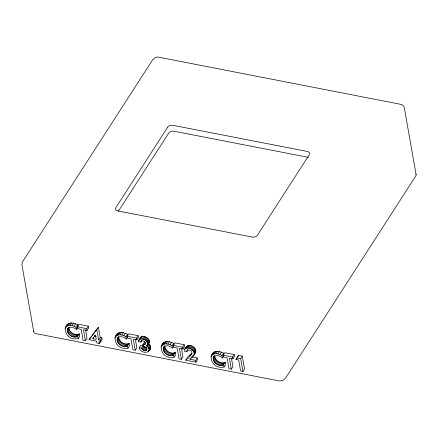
<?xml version="1.0" encoding="UTF-8"?>
<svg xmlns="http://www.w3.org/2000/svg" width="438" height="438" viewBox="0 0 438 438"><rect width="100%" height="100%" fill="white"/><g stroke="black" fill="none" stroke-linecap="round" stroke-linejoin="round"><path stroke-width="0.66" d="M197.242 357.873L197.56 359.697L195.967 362.171L185.63 360.162C189.315 357.994 196.695 349.524 187.322 350.143L186.785 351.703L184.475 351.254C184.245 346.485 189.501 343.726 193.153 346.841C199.082 350.181 193.541 356.455 189.917 359.237L195.644 360.354L197.242 357.873L191.51 356.762M78.019 326.491L77.718 324.772C60.198 316.307 61.999 341.875 78.134 338.689L79.732 336.209L79.322 333.871C75.084 336.274 69.012 332.393 68.865 327.673L67.271 330.153C67.419 334.873 73.491 338.749 77.723 336.351L79.322 333.871M127.825 335.957L127.524 334.238C110.004 325.768 111.805 351.336 127.94 348.15L129.538 345.67L129.128 343.337C124.89 345.735 118.818 341.859 118.671 337.134L117.077 339.614C117.225 344.339 123.297 348.215 127.529 345.812L129.128 343.337M173.952 345.04L173.651 343.321C156.131 334.851 157.932 360.419 174.067 357.233L175.665 354.753L175.255 352.42C171.017 354.818 164.945 350.942 164.797 346.217L163.204 348.697C163.347 353.422 169.424 357.298 173.656 354.895L175.255 352.42M223.9 354.868L223.599 353.143C206.079 344.679 207.886 370.247 224.021 367.06L225.614 364.58L225.203 362.248C220.971 364.646 214.894 360.77 214.751 356.045L213.153 358.525C213.301 363.244 219.372 367.126 223.604 364.723L225.203 362.248M67.271 330.153C67.999 325.587 74.186 327.175 76.524 329.546L77.8 327.564M117.077 339.614L118.227 337.052M163.204 348.697L164.672 345.642M213.153 358.525L214.302 355.963M141.846 340.633L140.888 342.122L138.578 341.673L138.851 340.206L141.184 336.822C146.626 334.829 153.201 341.925 146.566 345.921C154.91 352.902 140.565 355.081 139.251 347.679L140.85 345.199L143.089 345.637L144.217 347.23L147.113 348.117M148.624 351.429C151.285 349.283 151.28 345.078 148.159 343.441M140.888 342.122L141.698 340.381M147.611 344.991L149.391 341.837M195.928 351.517L193.24 355.963M66.675 325.971L67.096 325.029M116.902 334.495L114.887 337.912M162.607 344.52L163.029 343.578M212.977 353.406L210.963 356.822M186.276 347.104L186.588 346.491M140.445 337.731L141.184 336.822M236 359.428L236.958 357.868L240.665 358.585L242.258 356.11L238.551 355.388L236 359.428L238.661 359.948L240.604 370.97L242.926 371.419L244.524 368.938L242.258 356.11M237.599 356.954L238.551 355.388M118.32 211.335L168.778 132.993A3.909 2.518 -10 0 1 173.902 131.203L308.434 157.362M65.081 328.451L67.77 324.202M65.497 327.509L67.277 325.899L68.876 323.425M67.277 325.899L68.607 325.45L70.2 322.97M67.419 329.305L68.377 327.821M68.607 325.45L70.162 325.33L71.761 322.85M67.343 331.112L68.936 328.637M67.616 332.103L69.209 329.622M70.162 325.33L71.947 325.533L73.546 323.052M68.076 333.055L69.675 330.575M68.733 333.964L70.326 331.489M71.947 325.533L74.027 326.162L75.626 323.687M69.576 334.84L71.175 332.36M70.545 335.612L72.144 333.137M76.524 329.546L76.119 327.252L77.718 324.772M77.312 326.819L78.911 324.339L88.295 326.162L88.618 327.985L87.02 330.46L83.494 329.776L85.437 340.786L83.116 340.337L81.172 329.327L77.636 328.637L77.312 326.819L86.702 328.642L88.295 326.162M71.58 336.236L73.173 333.756M72.67 336.696L74.268 334.221M73.825 337.008L75.424 334.528M74.947 337.145L76.541 334.665M75.851 337.079L77.449 334.599M76.765 336.822L78.358 334.342M85.437 340.786L87.031 338.311L85.547 329.891M100.855 340.999L99.256 343.474L96.935 343.025L96.612 341.202L89.062 339.735L98.419 327.208L100.22 337.413L98.627 339.893L100.258 340.211L101.857 337.731L100.22 337.413M89.062 339.735L98.419 327.208M92.757 338.755L95.544 335.147L96.305 339.445L92.757 338.755L93.716 337.265M99.256 343.474L98.933 341.656L100.57 341.974L102.163 339.494L101.857 337.731M115.309 336.97L117.576 333.668M115.982 336.143L117.083 335.366L118.682 332.885M117.083 335.366L118.413 334.911L120.012 332.437M117.225 338.771L118.183 337.282M117.587 338.043L118.813 336.444M118.413 334.911L119.968 334.791L121.567 332.311M117.149 340.578L118.742 338.098M117.422 341.569L119.016 339.089M119.968 334.791L121.753 334.993L123.352 332.519M117.882 342.516L119.481 340.041M118.539 343.43L120.132 340.95M121.753 334.993L123.834 335.628L125.432 333.148M119.382 344.301L120.981 341.826M120.351 345.078L121.95 342.598M118.172 337.435C120.778 335.667 124.146 337.271 126.33 339.007L125.925 336.712L127.524 334.238M127.119 336.28L128.717 333.8L138.101 335.628L138.424 337.446L136.826 339.926L133.3 339.242L135.243 350.252L132.922 349.798L130.978 338.788L127.442 338.098L127.119 336.28L136.508 338.103L138.101 335.628M121.386 345.697L122.979 343.217M126.33 339.007L127.606 337.025M122.476 346.162L124.074 343.682M123.631 346.469L125.23 343.989M124.753 346.606L126.347 344.126M125.657 346.54L127.255 344.065M126.571 346.288L128.164 343.808M138.851 340.206L140.757 337.205M139.585 339.302L140.133 339.05L141.731 336.576M138.578 341.673L139.218 340.682M140.133 339.05L140.812 338.93L142.41 336.45M135.243 350.252L136.837 347.772L135.353 339.351M140.812 338.93L142.553 339.067L144.151 336.587M142.553 339.067L143.533 339.313L145.126 336.838M143.533 339.313L144.436 339.669L146.029 337.194M147.798 344.317L147.184 342.023L145.268 340.134L146.867 337.654M139.251 347.679L141.496 348.111C142.142 349.924 144.474 351.183 146.265 350.29L146.692 349.677C147.037 347.635 145.055 346.228 143.226 346.053L142.936 344.394L144.535 341.919M146.029 340.704L147.628 338.224M141.496 348.111L143.089 345.637M142.936 344.394L144.157 344.569L145.755 342.089M146.681 341.344L148.279 338.864M141.945 348.993L143.544 346.518M144.157 344.569L144.874 344.509L145.509 343.518M147.184 342.023L148.783 339.543M142.618 349.71L144.217 347.23M147.546 342.74L149.139 340.266M143.483 350.236L145.077 347.756M147.754 343.501L149.353 341.027M146.566 345.921L147.201 344.93M147.201 345.522L149.21 342.511M144.513 350.553L146.111 348.073M147.496 346.628L149.095 344.148M145.515 350.597L146.79 348.615M146.265 350.29L146.905 349.3M148.214 347.433L149.812 344.952M148.723 348.336L150.322 345.861M149.013 349.343L150.612 346.863M149.073 350.148L150.672 347.673M148.121 351.895L149.396 349.913M148.942 350.843L150.541 348.369M161.009 346.995L163.702 342.746M161.43 346.053L163.21 344.449L164.803 341.969M163.21 344.449L164.54 343.994L166.133 341.52M163.347 347.854L164.305 346.365M164.54 343.994L166.095 343.874L167.694 341.394M163.275 349.661L164.869 347.181M163.549 350.652L165.142 348.172M166.095 343.874L167.88 344.076L169.479 341.602M164.009 351.599L165.608 349.124M164.666 352.513L166.259 350.033M167.88 344.076L169.96 344.711L171.554 342.231M165.509 353.384L167.102 350.904M166.478 354.161L168.077 351.681M163.713 347.126C166.057 344.432 170.168 346.201 172.457 348.09L172.052 345.796L173.651 343.321M173.245 345.363L174.844 342.883L184.228 344.711L184.551 346.529L182.953 349.009L179.427 348.325L181.365 359.335L179.043 358.881L177.105 347.871L173.568 347.181L173.245 345.363L182.63 347.186L184.228 344.711M167.513 354.78L169.106 352.3M172.457 348.09L173.733 346.108M168.603 355.245L170.201 352.765M169.758 355.552L171.357 353.072M170.88 355.689L172.473 353.209M171.784 355.623L173.377 353.148M172.692 355.371L174.291 352.891M184.677 349.579L187.042 346.025M184.989 348.971L186.041 348.194L187.639 345.713M186.041 348.194L186.774 348.029L188.373 345.555M186.774 348.029L187.656 348.018L189.249 345.538M181.365 359.335L182.964 356.855L181.48 348.434M186.906 350.756L187.541 349.765M187.656 348.018L188.674 348.155L190.267 345.675M186.785 351.703L188.066 349.721M188.674 348.155L189.692 348.418L191.291 345.943M189.692 348.418L190.656 348.807L192.249 346.332M194.335 353.997L193.695 351.413L191.554 349.321L193.153 346.841M185.63 360.162L187.229 357.687L191.62 353.329L190.021 355.809M192.397 349.957L193.99 347.476M193.125 350.668L194.724 348.188M191.094 354.67L192.052 353.181M193.695 351.413L195.288 348.933M194.089 352.185L195.687 349.705M189.917 359.237L190.552 358.246M194.319 352.995L195.912 350.515M191.888 357.342L193.169 355.36M211.384 355.88L213.656 352.574M212.058 355.054L213.158 354.276L214.757 351.796M213.158 354.276L214.489 353.822L216.087 351.347M213.301 357.682L214.576 355.694M214.489 353.822L216.043 353.701L217.642 351.221M213.224 359.488L214.823 357.008M213.498 360.479L215.091 357.999M216.043 353.701L217.828 353.904L219.427 351.429M213.963 361.427L215.556 358.946M214.615 362.341L216.213 359.861M217.828 353.904L219.909 354.539L221.508 352.059M215.458 363.212L217.056 360.731M216.427 363.989L218.025 361.509M213.667 356.954C216.011 354.26 220.122 356.028 222.405 357.917L222 355.623L223.599 353.143M223.194 355.191L224.793 352.71L234.177 354.539L234.5 356.357L232.901 358.837L229.375 358.147L231.319 369.163L228.997 368.708L227.054 357.698L223.517 357.008L223.194 355.191L232.583 357.014L234.177 354.539M217.462 364.608L219.055 362.127M222.405 357.917L223.681 355.935M218.557 365.073L220.15 362.593M219.712 365.38L221.305 362.899M220.829 365.516L222.427 363.036M221.732 365.451L223.331 362.971M222.646 365.193L224.24 362.719M231.319 369.163L232.912 366.683L231.428 358.262M195.611 352.437L193.935 354.408M95.15 335.245L94.351 336.274L96.125 336.619M141.063 341.372L141.408 340.923C143.253 340.277 145.92 341.897 145.443 344.011L144.874 344.509M149.714 349.42L150.223 348.949M219.909 354.539L222 355.623M169.96 344.711L172.052 345.796M123.834 335.628L125.925 336.712M74.027 326.162L76.119 327.252M144.436 339.669L145.268 340.134M190.656 348.807L191.554 349.321M416.1 174.647L404.269 107.534L403.776 106.193L401.772 104.529L157.729 56.995L155.348 57.367L152.681 59.743L22.453 261.946L21.9 264.678L33.737 331.796M240.665 358.585L242.926 371.419M232.583 357.014L232.901 358.837M223.604 364.723L224.021 367.06M195.644 360.354L195.967 362.171M182.63 347.186L182.953 349.009M173.656 354.895L174.067 357.233M136.508 338.103L136.826 339.926M127.529 345.812L127.94 348.15M100.258 340.211L100.57 341.974M96.825 329.688L98.627 339.893M86.702 328.642L87.02 330.46M77.723 336.351L78.134 338.689M415.87 174.023A3.909 2.518 -10 0 1 415.777 175.977L285.598 378.103L282.849 380.447L279.515 380.989L35.998 333.63A3.909 2.518 -10 0 1 33.77 331.128M167.738 127.102L115.807 207.732A3.909 2.518 -10 0 0 117.74 210.897L252.272 237.062A3.909 2.518 -10 0 0 257.402 235.272L309.332 154.636A3.909 2.518 -10 0 0 307.394 151.471L172.868 125.306A3.909 2.518 -10 0 0 167.738 127.102"/></g></svg>
